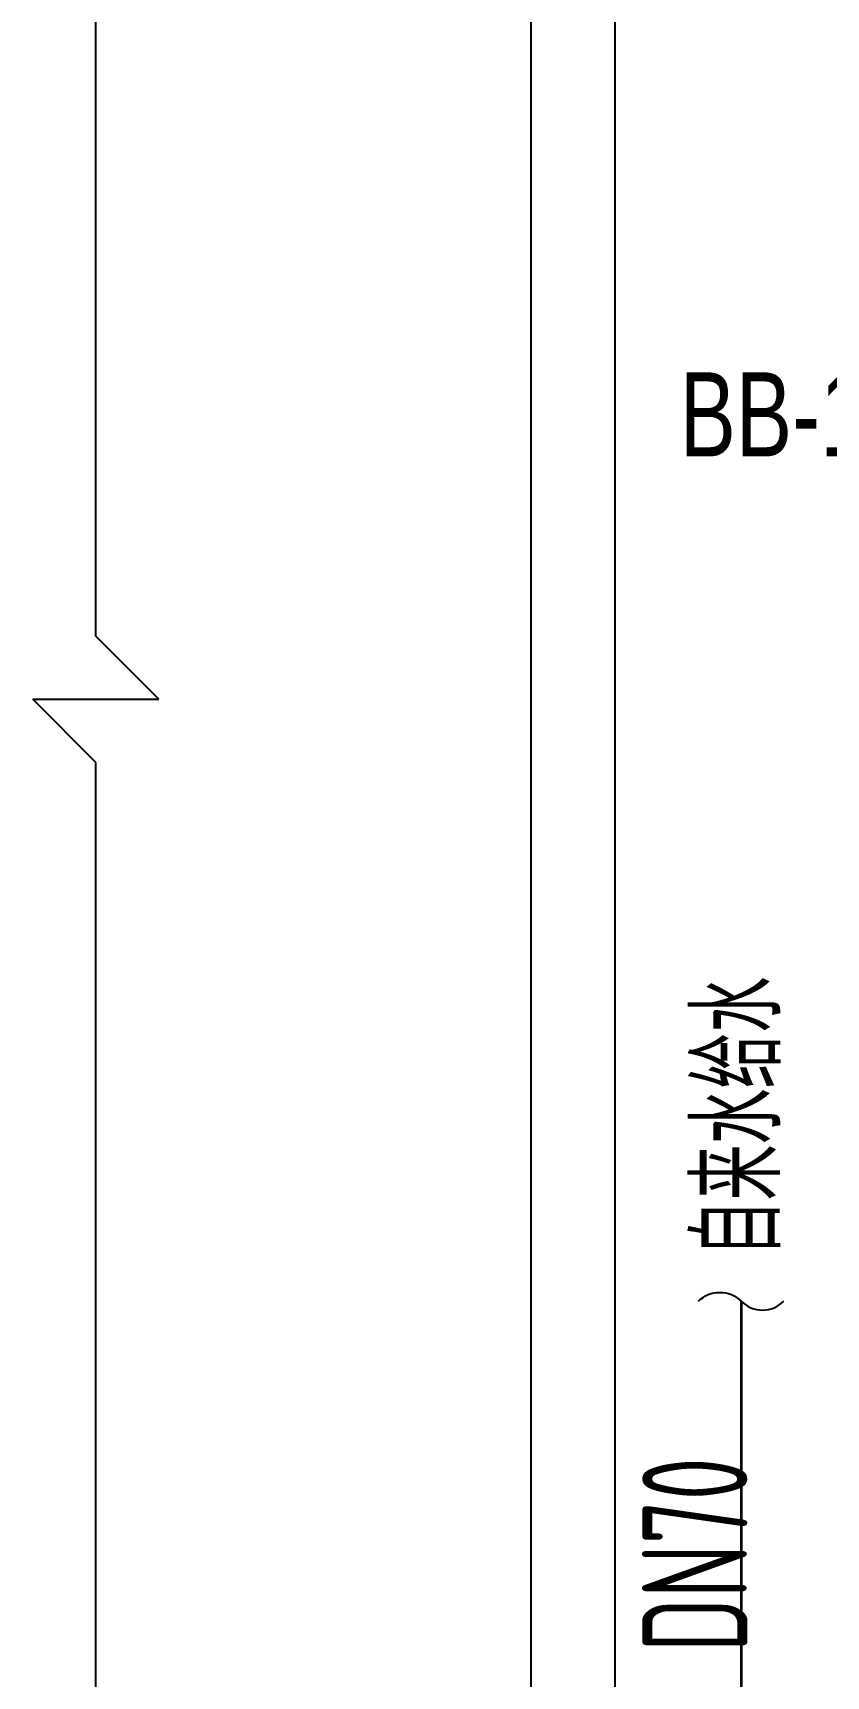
# Model space of a CAD drawing. Extents: x -253824 to 107923, y -224968 to 180578.
# Drawn here: x -207797 to -205910, y 67181 to 71089 of the extents above; entities that cross this region are included whole.
import ezdxf
from ezdxf.enums import TextEntityAlignment as Align

# ---------------------------------------------------------------- set-up
doc = ezdxf.new("R2010")
doc.units = 0
doc.header["$LTSCALE"] = 1000
doc.header["$MEASUREMENT"] = 0
doc.linetypes.add('HIDDEN', pattern=[0.375, 0.25, -0.125])
doc.layers.get('0').update_dxf_attribs({"linetype": 'CONTINUOUS'})
for name, color, linetype in [('A_STR-砌块墙', 121, 'CONTINUOUS'), ('AC_KTSG', 5, 'HIDDEN'), ('ACS_COM', 7, 'CONTINUOUS'), ('ACS_COM_BZ', 3, 'CONTINUOUS'), ('改造', 7, 'CONTINUOUS')]:
    doc.layers.add(name, color=color, linetype=linetype)
doc.styles.add('HZF', font='ros.shx', dxfattribs={"width": 0.75, "bigfont": 'jd.shx'})
doc.styles.add('等高', font='ros1.shx', dxfattribs={"width": 0.7, "bigfont": 'jd.shx'})

# ---------------------------------------------------------------- blocks, each defined once
blk = doc.blocks.new('l')
at = {"layer": 'A_STR-砌块墙'}
for p, q in [((-16650, 9000), (-16650, -200)), ((-16450, 9000), (-16450, -200))]:
    blk.add_line(p, q, dxfattribs=at)
at = {"layer": 'ACS_COM_BZ'}
for p, q in [((-17684.7, 4780.8), (-17684.7, 10286.4)), ((-17534.8, 4630.8), (-17684.7, 4780.8)), ((-17684.7, 4480.8), (-17834.7, 4630.8)), ((-17834.7, 4630.8), (-17534.8, 4630.8)), ((-17684.7, -607.8), (-17684.7, 4480.8))]:
    blk.add_line(p, q, dxfattribs=at)
blk = doc.blocks.new('剖断线')
at = {"color": 3, "flags": 128}
blk.add_lwpolyline([(1, 0, -0.414214), (0, 0, 0.414214), (-1, 0)], format="xyb", dxfattribs=at)

msp = doc.modelspace()

# ---------------------------------------------------------------- linework, layer by layer
at = {"layer": 'AC_KTSG', "linetype": 'Continuous', "lineweight": 35}
msp.add_line((-206111.9, 68072.3, 0), (-206111.9, 66996.3, 0), dxfattribs=at)

# ---------------------------------------------------------------- block references
at = {"layer": 'ACS_COM', "xscale": 101.6, "yscale": 101.6, "zscale": 101.6, "rotation": 180}
msp.add_blockref('剖断线', (-206111.9, 68072.3, 0), dxfattribs=at)
at = {"layer": 'ACS_COM_BZ'}
msp.add_blockref('l', (-189962.5, 64873), dxfattribs=at)

# ---------------------------------------------------------------- texts
at = {"layer": 'ACS_COM_BZ', "style": '等高', "width": 0.7}
msp.add_text('自来水给水', height=200, rotation=90, dxfattribs=at).set_placement((-206118.9, 68511.7), align=Align.MIDDLE_CENTER)
msp.add_text('DN70', height=250, rotation=90, dxfattribs=at).set_placement((-206097.2, 67237.7))
at = {"layer": '改造', "color": 6, "style": 'HZF', "width": 0.75}
msp.add_text('BB-1', height=200, dxfattribs=at).set_placement((-206258.2, 70081.6))

doc.saveas('drawing.dxf')
